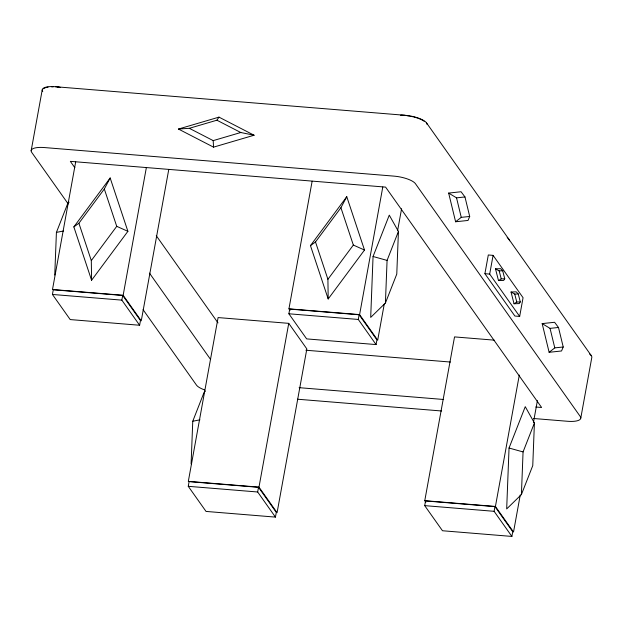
<?xml version="1.0" encoding="UTF-8"?>
<svg xmlns="http://www.w3.org/2000/svg" width="623" height="623" viewBox="0 0 623 623"><rect width="100%" height="100%" fill="white"/><g stroke="black" fill="none" stroke-linecap="round" stroke-linejoin="round"><path stroke-width="0.93" d="M54.754 275.039L56.413 232.402L67.759 203.448L69.098 202.148M191.097 463.886L192.756 421.249L204.11 392.295L205.45 390.995M373.06 256.497L370.693 317.411L385.419 303.043L396.773 274.097L398.432 231.452L389.274 215.137L373.06 256.497L387.078 260.406L385.419 303.043M509.046 448.023L506.678 508.936L521.404 494.576L532.758 465.622L534.417 422.986L525.259 406.671L509.046 448.023L523.063 451.932L521.404 494.576M31.15 150.797L42.208 89.969M75.687 161.91L52.496 289.508L123.152 295.279L141.257 320.845L168.771 169.44M52.433 294.461L53.282 289.781L122.692 295.458L140.471 320.572L139.622 325.253L70.212 319.576L52.433 294.461L121.843 300.13L139.622 325.253M121.843 300.13L122.692 295.458M123.152 295.279L146.343 167.68M188.255 486.314L189.104 481.634L258.514 487.311L276.293 512.425L275.444 517.106L206.034 511.428L188.255 486.314L257.665 491.991L275.444 517.106M290.038 310.379L288.94 308.829L312.131 181.231M288.877 313.782L289.726 309.101L359.136 314.779L376.915 339.893L376.066 344.574L306.656 338.896L288.877 313.782L358.287 319.451L376.066 344.574M257.665 491.991L258.514 487.311M258.981 487.131L288.745 323.353L218.089 317.574L188.325 481.361L258.981 487.131L277.079 512.698L306.843 348.919L288.745 323.353M358.287 319.451L359.136 314.779M384.274 303.985L377.702 340.166L359.603 314.599L382.787 187.001M397.599 230.666L401.586 208.76M425.867 502.231L424.769 500.682L454.533 336.903L494.218 340.142M424.699 505.635L425.556 500.954L494.958 506.631L512.745 531.746L511.888 536.426L442.486 530.749L424.699 505.635L494.109 511.312L511.888 536.426M484.904 273.692L488.307 254.978L493.089 255.368L523.063 297.716L519.668 316.429L514.886 316.04L484.904 273.692L489.686 274.089L519.668 316.429M489.686 274.089L493.089 255.368M494.109 511.312L494.958 506.631M520.275 494.888L513.523 532.019L495.425 506.452L519.309 375.046M533.428 422.519L537.408 400.612M580.792 418.033L591.85 357.205A17.935 5.576 10.3 0 0 589.576 353.996M387.078 260.406L398.432 231.452M523.063 451.932L534.417 422.986M469.703 216.461L468.029 220.449L455.608 221.772L448.646 193.075L461.067 191.752L464.968 196.946L469.703 216.461L461.261 217.357L455.608 221.772M563.223 346.988L561.549 350.975L549.128 352.299L542.166 323.602L554.587 322.278L558.488 327.472L563.223 346.988L554.782 347.883L549.128 352.299M73.849 226.904L78.903 223.244L104.321 188.995L110.17 177.976L127.894 231.32L91.581 280.241L73.849 226.904L110.17 177.976M310.456 245.626L315.503 241.965L340.921 207.716L346.77 196.697L364.502 250.041L328.189 298.97L310.456 245.626L346.77 196.697M504.747 278.761L503.664 280.412L498.493 280.584L495.48 268.84L500.651 268.677L502.699 270.771L504.747 278.761L501.227 278.878L498.493 280.584M520.298 301.929L519.224 303.588L514.045 303.759L511.031 292.016L516.21 291.844L518.25 293.947L520.298 301.929L516.779 302.046L514.045 303.759M178.443 129.047L189.322 128.307L216.897 120.208L218.992 117.132L254.098 135.23L213.541 147.145L178.443 129.047L218.992 117.132M91.581 280.241L91.308 260.585L116.727 226.336L104.321 188.995M328.189 298.97L327.916 279.306L353.334 245.057L340.921 207.716M189.322 128.307L213.191 140.619L240.766 132.512L254.098 135.23M56.413 232.402L63.585 230.977M192.756 421.249L199.928 419.824M448.646 193.075L456.527 197.849L464.968 196.946M542.166 323.602L550.047 328.368L558.488 327.472M495.48 268.84L499.179 270.888L502.699 270.771M511.031 292.016L514.73 294.064L518.25 293.947M55.494 86.729L405.005 115.286M288.94 308.829L359.603 314.599M305.909 350.235L450.437 362.041M299.102 387.67L443.638 399.483M535.788 407.006L541.613 407.489L385.598 187.11L70.337 161.349L74.822 167.696M297.389 399.203L441.645 410.993M533.623 418.508L567.506 421.273A17.935 5.576 10.3 0 0 580.247 416.483L415.455 183.715A17.935 5.576 10.3 0 0 393.946 176.122L44.435 147.558A17.935 5.576 10.3 0 0 31.703 152.355L68.257 203.994M424.769 500.682L495.425 506.452M353.334 245.057L364.502 250.041M116.727 226.336L127.894 231.32M216.897 120.208L240.766 132.512M426.514 122.879L591.297 355.647M156.264 235.689L218.003 322.885M149.465 273.123L210.636 359.526M143.064 309.654L196.486 385.123A17.935 5.576 10.3 0 0 204.609 389.912M315.503 241.965L327.916 279.306M78.903 223.244L91.308 260.585M514.73 294.064L516.779 302.046M499.179 270.888L501.227 278.878M550.047 328.368L554.782 347.883M456.527 197.849L461.261 217.357M213.191 140.619L213.541 147.145M507.184 237.612A17.935 5.576 10.3 0 1 509.458 240.821M400.721 115.138A17.935 5.576 10.3 0 1 427.059 124.436M42.753 91.526A17.935 5.576 10.3 0 1 60.073 87.298M43.61 88.801A17.14 5.327 10.3 0 1 45.347 87.788M46.149 87.524A17.14 5.327 10.3 0 1 48.064 87.127M51.592 86.854A17.14 5.327 10.3 0 1 53.181 86.862M57.417 87.173A17.14 5.327 10.3 0 1 60.065 87.547M401.103 115.419A17.14 5.327 10.3 0 1 405.191 115.559M406.928 115.73A17.14 5.327 10.3 0 1 409.576 116.112M410.456 116.26A17.14 5.327 10.3 0 1 413.088 116.813M413.937 117.023A17.14 5.327 10.3 0 1 417.223 117.981M417.994 118.238A17.14 5.327 10.3 0 1 424.107 121.244"/></g></svg>
